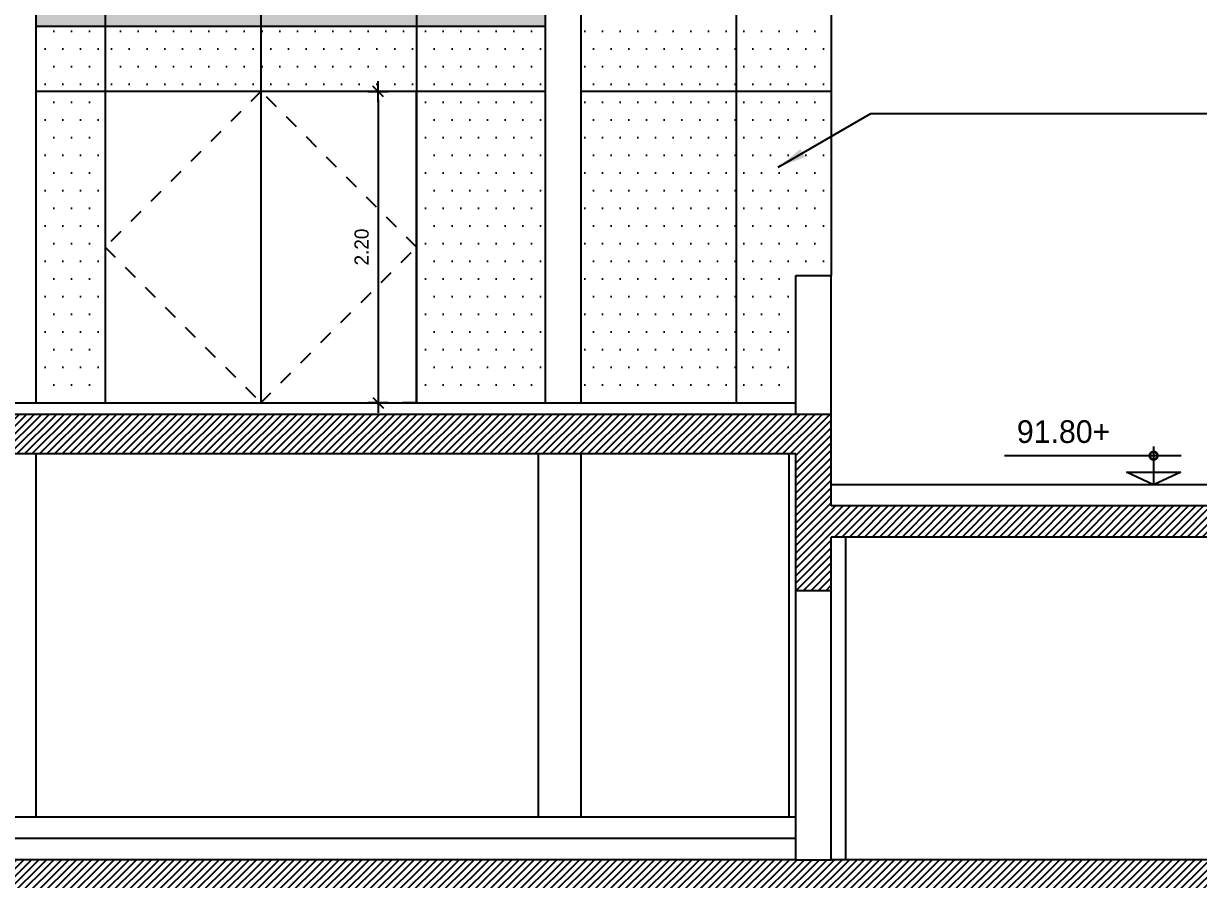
# Model space of a CAD drawing. Extents: x 185 to 567, y -69 to 170.
# Drawn here: x 338.2 to 346.51, y -51.71 to -45.66 of the extents above; entities that cross this region are included whole.
import ezdxf

# ---------------------------------------------------------------- set-up
doc = ezdxf.new("R2010")
doc.units = 0
doc.header["$LTSCALE"] = 0.25
doc.header["$MEASUREMENT"] = 0
doc.header["$PDMODE"] = 35
doc.header["$PDSIZE"] = -1
for name, pattern in [('DASHED', [0.75, 0.5, -0.25]), ('DOT2', [0.125, 0, -0.125]), ('HIDDEN', [9.525, 6.35, -3.175])]:
    doc.linetypes.add(name, pattern=pattern)
doc.layers.get('0').update_dxf_attribs({"linetype": 'CONTINUOUS'})
doc.layers.get('Defpoints').update_dxf_attribs({"linetype": 'CONTINUOUS'})
for name, color, linetype in [('$1$A-LVL', 3, 'CONTINUOUS'), ('20-SYMBOLS', 2, 'CONTINUOUS'), ('A-DTNM', 112, 'CONTINUOUS'), ('A-ELV 5', 51, 'CONTINUOUS'), ('A-ELV0', 1, 'CONTINUOUS'), ('A-IDM', 221, 'CONTINUOUS'), ('A-SEC', 11, 'CONTINUOUS'), ('A-SECHAT', 8, 'CONTINUOUS'), ('A-SECLAS', 94, 'CONTINUOUS'), ('A-WIN', 3, 'CONTINUOUS'), ('A-WIN HAT', 125, 'CONTINUOUS'), ('A-WLSEC', 7, 'CONTINUOUS'), ('ELEV', 140, 'CONTINUOUS')]:
    doc.layers.add(name, color=color, linetype=linetype)
doc.styles.add('$0$arabic', font='xarb.shx')
doc.styles.add('BERNIE', font='arial.ttf')
doc.styles.add('XARAB', font='xarab.shx')
doc.dimstyles.new('DIM10R', dxfattribs={"dimscale": 0.2, "dimtxt": 125, "dimasz": 150, "dimexe": 100, "dimexo": 100, "dimgap": 25, "dimtad": 1, "dimdec": 0, "dimzin": 0, "dimdsep": 46, "dimtxsty": 'BERNIE', "dimcen": 500, "dimdle": 50, "dimclrd": 2, "dimclre": 1, "dimclrt": 3, "dimadec": 0, "dimazin": 0, "dimtfac": 1, "dimtdec": 0, "dimtix": 1, "dimtmove": 2, "dimatfit": 3, "dimfxl": 1, "dimtolj": 1, "dimtzin": 0, "dimarcsym": 0})
doc.dimstyles.new('DIM50', dxfattribs={"dimtxt": 0.1, "dimasz": 0.06, "dimexe": 0.1, "dimexo": 0, "dimgap": 0.05, "dimtad": 1, "dimzin": 3, "dimdsep": 46, "dimtxsty": 'XARAB', "dimblk": 'DTICK', "dimcen": 0.09, "dimclrd": 256, "dimclre": 5, "dimclrt": 3, "dimadec": 0, "dimazin": 3, "dimtfac": 1, "dimtix": 1, "dimtmove": 2, "dimatfit": 0, "dimldrblk": 'DTICK', "dimfxl": 0.15, "dimtolj": 1, "dimtzin": 3, "dimlwd": -3, "dimlwe": -3, "dimarcsym": 0})

# ---------------------------------------------------------------- blocks, each defined once
blk = doc.blocks.new('arrow levels')
at = {"color": 4}
for p, q in [((395.5896, -26.8003, 0), (396.8396, -26.8003, 0)), ((395.7852, -26.7355, 0), (395.7852, -27.0057, 0)), ((395.9772, -26.9175, 0), (395.5931, -26.9175, 0))]:
    blk.add_line(p, q, dxfattribs=at)
at = {"color": 4, "const_width": 0.0182, "elevation": 0}
blk.add_lwpolyline([(395.7578, -26.8003, 1), (395.8125, -26.8003, 1)], format="xyb", close=True, dxfattribs=at)
at = {"color": 4, "elevation": 0}
blk.add_lwpolyline([(395.5931, -26.9175), (395.7852, -27.0057), (395.9772, -26.9175)], dxfattribs=at)
blk = doc.blocks.new('g-d')
at = {"layer": '20-SYMBOLS', "color": 8, "linetype": 'HIDDEN', "ltscale": 0.05}
blk.add_lwpolyline([(0, 2.2), (-1.1, 1.1), (0, 0), (1.1, 1.1)], close=True, dxfattribs=at)
at = {"layer": 'ELEV'}
blk.add_lwpolyline([(1.1, 0), (1.1, 2.2), (-1.1, 2.2), (-1.1, 0)], dxfattribs=at)
blk = doc.blocks.new('DTICK')
for p, q in [((-1.21, 0), (1.21, 0)), ((0, 1.21), (0, -1.21))]:
    blk.add_line(p, q)
at = {"color": 3}
blk.add_line((-0.63, -0.63), (0.63, 0.63), dxfattribs=at)
blk = doc.blocks.new('*D1879')
at = {"layer": 'A-IDM', "color": 5, "linetype": 'DOT2', "lineweight": -3, "transparency": 16777216}
for p, q in [((340.9815, -46.1356), (340.6089, -46.1356)), ((340.9815, -48.3356), (340.6089, -48.3356))]:
    blk.add_line(p, q, dxfattribs=at)
at = {"layer": 'A-IDM', "lineweight": -3, "transparency": 16777216}
blk.add_line((340.7089, -46.1956), (340.7089, -48.2756), dxfattribs=at)
at = {"layer": 'Defpoints', "color": 0, "transparency": 16777216}
for p in [(340.9815, -46.1356, 0), (340.7089, -48.3356), (340.9815, -48.3356, 0)]:
    blk.add_point(p, dxfattribs=at)
at = {"layer": 'A-IDM', "lineweight": -3, "transparency": 16777216, "xscale": 0.06, "yscale": 0.06, "zscale": 0.06}
for p, rotation in [((340.7089, -46.1356), 90), ((340.7089, -48.3356), 270)]:
    blk.add_blockref('DTICK', p, dxfattribs=dict(at, rotation=rotation))
at = {"layer": 'A-IDM', "color": 3, "transparency": 16777216, "insert": (340.5934, -47.2356), "char_height": 0.1, "attachment_point": 5, "rotation": 90, "style": 'XARAB'}
blk.add_mtext('\\A1;2.20', dxfattribs=at)

msp = doc.modelspace()

# ---------------------------------------------------------------- hatches: boundary and pattern name
at = {"layer": 'A-SECHAT'}
h = msp.add_hatch(dxfattribs=at)
h.set_pattern_fill('ANSI31', color=256, scale=0.3, style=0)
h.set_pattern_definition([(45, (304.620327, -55.135556), (-0.026516504, 0.026516504), [])])
h.paths.add_polyline_path([(343.9115, -48.4156), (343.6615, -48.4156), (324.2421, -48.4156), (324.2421, -48.6956), (343.6615, -48.6956), (343.6615, -49.6656), (343.9115, -49.6656), (343.9115, -49.2856), (346.9115, -49.2856), (346.9115, -49.6656), (347.1615, -49.6656), (347.1615, -49.0656), (346.9115, -49.0656), (343.9115, -49.0656)])
h.paths.add_polyline_path([(347.1615, -51.5656), (346.9115, -51.5656), (343.9115, -51.5656), (343.6615, -51.5656), (324.2421, -51.5656), (324.2421, -51.8456), (346.9115, -51.8456), (346.9115, -54.9356), (324.2421, -54.9356), (324.2421, -55.1856), (325.828, -55.1856), (325.8905, -55.3573), (326.0155, -55.0138), (326.078, -55.1856), (347.1615, -55.1856)])
h.paths.add_polyline_path([(324.2421, -48.4156), (311.1189, -48.4156), (311.0694, -48.6956), (324.2421, -48.6956)])
h.paths.add_polyline_path([(324.2421, -51.5656), (310.5619, -51.5656), (310.5123, -51.8456), (324.2421, -51.8456)])
h.paths.add_polyline_path([(324.2421, -54.9356), (309.9659, -54.9356), (309.9306, -55.1856), (324.2421, -55.1856)])
h.paths.add_polyline_path([(310.5619, -51.5656), (307.2483, -51.5656), (307.0606, -51.5656), (304.808, -51.5656), (304.6203, -51.5656), (304.6203, -55.1856), (309.9306, -55.1856), (309.9659, -54.9356), (304.808, -54.9356), (304.808, -51.8456), (310.5123, -51.8456)])
h.paths.add_polyline_path([(307.2483, -49.9856), (307.0606, -49.9856), (304.808, -49.9856), (304.6203, -49.9856), (304.6203, -50.5856), (304.808, -50.5856), (304.808, -50.2056), (307.0606, -50.2056), (307.0606, -50.5856), (307.2483, -50.5856)])
h.paths.add_polyline_path([(311.1189, -48.4156), (307.2483, -48.4156), (307.0606, -48.4156), (307.0606, -49.0156), (307.2483, -49.0156), (307.2483, -48.6956), (311.0694, -48.6956)])
at = {"layer": 'A-WIN HAT'}
h = msp.add_hatch(dxfattribs=at)
h.set_pattern_fill('DOTS', color=256, scale=2, style=0)
h.set_pattern_definition([(0, (322.43152, -90.18992), (0.0625, 0.125), [0, -0.125])])
h.paths.add_polyline_path([(341.8915, -42.6357), (338.2915, -42.6357), (338.2915, -45.6755), (341.8915, -45.6755)])
h.paths.add_polyline_path([(338.0413, -42.6357), (330.4515, -42.6357), (330.4515, -45.6756), (338.0413, -45.6756)])
h.paths.add_polyline_path([(327.2515, -42.6357), (322.4315, -42.6357), (322.4315, -45.4155), (327.2515, -45.4156)])
h = msp.add_hatch(dxfattribs=at)
h.set_pattern_fill('DOTS', color=256, scale=2, style=0)
h.set_pattern_definition([(0, (335.48151, -48.33556), (0.0625, 0.125), [0, -0.125])])
h.paths.add_polyline_path([(338.7815, -46.1357), (338.2915, -46.1357), (338.2915, -48.3356), (338.7815, -48.3356)])
h.paths.add_polyline_path([(338.7815, -45.6756), (338.2915, -45.6756), (338.2915, -46.1357), (338.7815, -46.1357), (338.7815, -46.1356)])
h.paths.add_polyline_path([(340.9815, -46.1357), (340.9815, -48.3356), (341.8915, -48.3356), (341.8915, -46.1357)])
h.paths.add_polyline_path([(340.9815, -45.6756), (340.9815, -46.1357), (341.8915, -46.1357), (341.8915, -45.6756)])
h.paths.add_polyline_path([(342.1415, -48.3356), (343.2415, -48.3356), (343.2415, -46.1357), (342.1415, -46.1357)])
h.paths.add_polyline_path([(343.2415, -46.1357), (343.2415, -48.3356), (343.6615, -48.3356), (343.6615, -47.4356), (343.9115, -47.4356), (343.9115, -46.1357)])
h.paths.add_polyline_path([(343.9115, -45.3356), (343.2415, -45.3356), (343.2415, -46.1357), (343.9115, -46.1357)])
h.paths.add_polyline_path([(342.1415, -45.3356), (342.1415, -45.6756), (342.1415, -46.1357), (343.2415, -46.1357), (343.2415, -45.3356)])
h.paths.add_polyline_path([(342.1415, -44.7957), (342.1415, -45.3356), (343.2415, -45.3356), (343.2415, -44.7957)])
h.paths.add_polyline_path([(343.2415, -44.7957), (343.2415, -45.3356), (343.9115, -45.3356), (343.9115, -44.7957)])
h.paths.add_polyline_path([(343.9115, -44.7957), (343.9115, -44.2957), (343.2415, -44.2957), (343.2415, -44.7957)])
h.paths.add_polyline_path([(343.2415, -44.7957), (343.2415, -44.2957), (342.1415, -44.2957), (342.1415, -44.7957)])
h.paths.add_polyline_path([(342.1415, -44.2957), (343.2415, -44.2957), (343.2415, -43.0957), (342.1415, -43.0957)])
h.paths.add_polyline_path([(343.9115, -43.0957), (343.2415, -43.0957), (343.2415, -44.2957), (343.9115, -44.2957)])
h.paths.add_polyline_path([(343.2415, -43.0957), (343.2415, -42.6357), (342.1415, -42.6357), (342.1415, -43.0957)])
h.paths.add_polyline_path([(343.2415, -42.6357), (343.2415, -43.0957), (343.9115, -43.0957), (343.9115, -42.6357)])
h.paths.add_polyline_path([(338.0413, -45.6756), (337.6815, -45.6756), (337.6815, -46.1357), (338.0413, -46.1357)])
h.paths.add_polyline_path([(337.6815, -48.3356), (338.0413, -48.3356), (338.0413, -46.1357), (337.6815, -46.1357)])
h.paths.add_polyline_path([(337.6815, -46.1357), (337.6815, -45.6756), (336.5815, -45.6756), (336.5815, -46.1357)])
h.paths.add_polyline_path([(336.5815, -48.3356), (337.6815, -48.3356), (337.6815, -46.1357), (336.5815, -46.1357)])
h.paths.add_polyline_path([(336.5815, -46.1357), (336.5815, -45.6756), (335.4815, -45.6756), (335.4815, -46.1357)])
h.paths.add_polyline_path([(336.5815, -46.1357), (334.3815, -46.1357), (334.3815, -48.3356), (336.5815, -48.3356)])
h = msp.add_hatch(dxfattribs=at)
h.set_pattern_fill('DOTS', color=256, scale=2, style=0)
h.set_pattern_definition([(0, (330.4515, -48.33556), (0.0625, 0.125), [0, -0.125])])
h.paths.add_polyline_path([(339.8815, -45.6756), (338.7815, -45.6756), (338.7815, -46.1356), (339.8815, -46.1356)])
h.paths.add_polyline_path([(340.9815, -45.6756), (339.8815, -45.6756), (339.8815, -46.1356), (340.9815, -46.1356)])
h.paths.add_polyline_path([(335.4815, -45.6756), (334.3815, -45.6756), (334.3815, -46.1356), (335.4815, -46.1356)])
h.paths.add_polyline_path([(333.2815, -45.6756), (332.1815, -45.6756), (332.1815, -46.1357), (333.2815, -46.1357), (333.2815, -46.1356)])
h.paths.add_polyline_path([(332.1815, -45.6756), (331.0815, -45.6756), (331.0815, -46.1357), (332.1815, -46.1357)])
h.paths.add_polyline_path([(331.0815, -45.6756), (330.4515, -45.6756), (330.4515, -46.1357), (331.0815, -46.1357)])
h.paths.add_polyline_path([(331.0815, -46.1357), (330.4515, -46.1357), (330.4515, -48.3356), (331.0815, -48.3356)])
h.paths.add_polyline_path([(332.1815, -46.1357), (331.0815, -46.1357), (331.0815, -48.3356), (332.1815, -48.3356)])
h.paths.add_polyline_path([(333.2815, -46.1356), (334.3815, -46.1356), (334.3815, -45.6756), (333.2815, -45.6756)])

# ---------------------------------------------------------------- linework, layer by layer
at = {"layer": 'A-ELV 5'}
for p, q in [((338.2915, -42.6357), (338.2915, -48.3356)), ((341.8915, -48.3356), (341.8915, -42.6357)), ((342.1415, -42.6357), (342.1415, -48.3356)), ((338.2915, -45.6755, 0), (338.2915, -48.3356)), ((342.1415, -45.6756, 0), (342.1415, -48.3356))]:
    msp.add_line(p, q, dxfattribs=at)
at = {"layer": 'A-ELV0'}
for p, q in [((338.2915, -48.6956, 0), (338.2915, -51.2656, 0)), ((341.8415, -48.6956, 0), (341.8415, -51.2656, 0)), ((342.1415, -48.6956, 0), (342.1415, -51.2656, 0)), ((343.6115, -48.6956, 0), (343.6115, -51.2656, 0)), ((344.0115, -49.2856, 0), (344.0115, -51.5656, 0))]:
    msp.add_line(p, q, dxfattribs=at)
at = {"layer": 'A-SEC'}
for p, q in [((343.6615, -48.4156), (343.9115, -48.4156)), ((343.9115, -49.6656), (343.6615, -49.6656)), ((343.6615, -51.5656), (343.9115, -51.5656))]:
    msp.add_line(p, q, dxfattribs=at)
at = {"layer": 'A-SECLAS'}
for p, q in [((306.3215, -48.3356), (343.6615, -48.3356)), ((346.9115, -48.9156), (343.9115, -48.9156)), ((343.6615, -51.2656), (307.2483, -51.2656)), ((343.6615, -51.4156), (307.2483, -51.4156))]:
    msp.add_line(p, q, dxfattribs=at)
at = {"layer": 'A-WIN'}
for p, q in [((338.7815, -42.6357, 0), (338.7815, -48.3356, 0)), ((339.8815, -42.6357, 0), (339.8815, -48.3356, 0)), ((340.9815, -42.6357, 0), (340.9815, -48.3356, 0)), ((343.2415, -48.3356), (343.2415, -42.6357, 0)), ((341.8915, -46.1357), (338.2915, -46.1357)), ((343.9115, -46.1357), (342.1415, -46.1357)), ((339.9665, -48.3356), (339.9665, -48.3357))]:
    msp.add_line(p, q, dxfattribs=at)
at = {"layer": 'A-WLSEC'}
for p, q in [((343.6615, -48.4156), (343.6615, -47.4356)), ((343.6615, -47.4356), (343.9115, -47.4356)), ((343.9115, -49.0656), (343.9115, -47.4356)), ((307.2483, -48.4156), (343.6615, -48.4156)), ((307.2483, -48.6956), (343.6615, -48.6956)), ((343.6615, -51.5656), (343.6615, -48.6956)), ((346.9115, -49.0656), (343.9115, -49.0656)), ((343.9115, -51.5656), (343.9115, -49.2856)), ((346.9115, -49.2856), (343.9115, -49.2856)), ((343.6615, -51.5656), (307.2483, -51.5656)), ((346.9115, -51.5656), (343.9115, -51.5656))]:
    msp.add_line(p, q, dxfattribs=at)
at = {"layer": 'ELEV'}
for p, q in [((342.1415, -42.6357, 0), (342.1415, -45.6756, 0)), ((343.9115, -42.6357, 0), (343.9115, -47.4356)), ((338.2915, -45.6756, 0), (341.8915, -45.6756, 0))]:
    msp.add_line(p, q, dxfattribs=at)

# ---------------------------------------------------------------- block references
at = {"layer": 'A-ELV 5', "xscale": -1}
msp.add_blockref('arrow levels', (741.9741, -21.9098, 0), dxfattribs=at)
at = {"layer": 'A-SEC', "color": 6, "linetype": 'DASHED'}
msp.add_blockref('g-d', (339.8815, -48.3356, 0), dxfattribs=at)

# ---------------------------------------------------------------- texts
at = {"layer": '$1$A-LVL', "color": 4, "style": '$0$arabic'}
msp.add_text('91.80+', height=0.16, dxfattribs=at).set_placement((345.2227, -48.62, 0))

# ---------------------------------------------------------------- dimensions: what is measured, and where the dimension line sits
at = {"layer": 'A-IDM'}
dim = msp.add_linear_dim(base=(340.7089, -48.3356), p1=(340.9815, -46.1356, 0), p2=(340.9815, -48.3356, 0), angle=90, dimstyle='DIM50', override={"dimfxl": 0.15}, dxfattribs=at)
dim.commit()
dim.dimension.update_dxf_attribs({"geometry": '*D1879', "text_midpoint": (340.5934, -47.2356)})

# ---------------------------------------------------------------- leaders
at = {"layer": 'A-DTNM'}
msp.add_leader([(343.5365, -46.6718), (344.1905, -46.2915), (346.8026, -46.2915)], dimstyle='DIM10R', override={"dimasz": 1, "dimclrd": 256}, dxfattribs=at)

doc.saveas('drawing.dxf')
